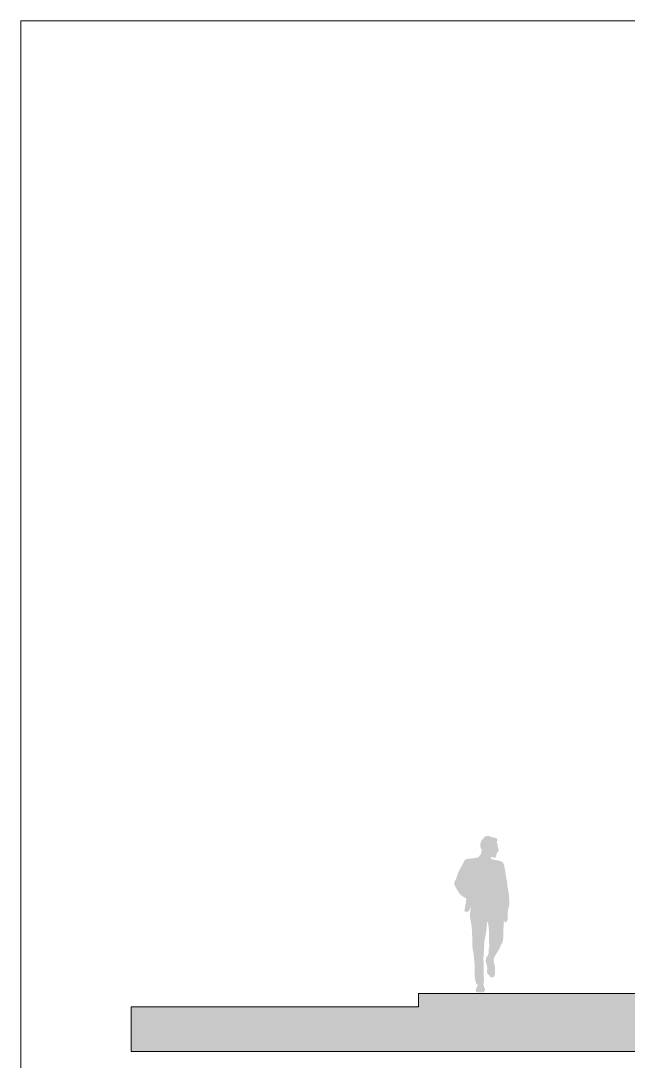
# Model space of a CAD drawing. Header units: metres. Extents: x -686 to 211, y -481 to 125.
# Drawn here: x -297.96 to -291.18, y -331.19 to -319.58 of the extents above; entities that cross this region are included whole.
import ezdxf

# ---------------------------------------------------------------- set-up
doc = ezdxf.new("R2010")
doc.units = ezdxf.units.M
doc.layers.add('FLOATINGWINDOWS', color=2, linetype='Continuous', plot=False)
for name, color, linetype in [('SRAFA', 251, 'Continuous'), ('stafaz', 254, 'Continuous'), ('ZDIVO', 1, 'Continuous')]:
    doc.layers.add(name, color=color, linetype=linetype)

msp = doc.modelspace()

# ---------------------------------------------------------------- hatches: boundary and pattern name
at = {"layer": 'SRAFA', "linetype": 'Continuous', "lineweight": 0}
msp.add_hatch(color=256, dxfattribs=at).paths.add_polyline_path([(-296.732, -330.587), (-296.732, -331.087), (-267.318, -331.087), (-267.318, -330.437), (-293.521, -330.437), (-293.521, -330.587)])
at = {"layer": 'stafaz', "linetype": 'Continuous', "ltscale": 0.001}
msp.add_hatch(color=256, dxfattribs=at).paths.add_polyline_path([(-292.756, -329.636), (-292.746, -329.65), (-292.744, -329.668), (-292.742, -329.683), (-292.74, -329.697), (-292.738, -329.711), (-292.736, -329.727), (-292.735, -329.746), (-292.735, -329.76), (-292.735, -329.774), (-292.735, -329.79), (-292.734, -329.805), (-292.734, -329.819), (-292.736, -329.833), (-292.738, -329.847), (-292.73, -329.861), (-292.737, -329.873), (-292.736, -329.884), (-292.728, -329.9), (-292.735, -329.926), (-292.738, -329.944), (-292.74, -329.957), (-292.74, -329.977), (-292.742, -330.003), (-292.753, -330.019), (-292.765, -330.034), (-292.769, -330.048), (-292.771, -330.067), (-292.771, -330.081), (-292.768, -330.095), (-292.763, -330.111), (-292.757, -330.13), (-292.754, -330.156), (-292.757, -330.18), (-292.757, -330.191), (-292.756, -330.205), (-292.749, -330.219), (-292.738, -330.232), (-292.726, -330.245), (-292.716, -330.256), (-292.703, -330.259), (-292.69, -330.254), (-292.677, -330.25), (-292.672, -330.235), (-292.669, -330.221), (-292.667, -330.205), (-292.667, -330.189), (-292.667, -330.174), (-292.667, -330.16), (-292.669, -330.144), (-292.671, -330.133), (-292.673, -330.121), (-292.678, -330.104), (-292.681, -330.091), (-292.682, -330.072), (-292.683, -330.049), (-292.673, -330.027), (-292.661, -330.008), (-292.653, -329.994), (-292.645, -329.982), (-292.635, -329.965), (-292.625, -329.948), (-292.619, -329.937), (-292.61, -329.918), (-292.604, -329.899), (-292.598, -329.886), (-292.587, -329.877), (-292.583, -329.861), (-292.579, -329.841), (-292.577, -329.827), (-292.576, -329.811), (-292.576, -329.793), (-292.577, -329.77), (-292.576, -329.743), (-292.574, -329.729), (-292.574, -329.714), (-292.573, -329.693), (-292.572, -329.674), (-292.571, -329.653), (-292.569, -329.638), (-292.558, -329.63), (-292.552, -329.651), (-292.543, -329.641), (-292.533, -329.627), (-292.527, -329.613), (-292.526, -329.597), (-292.526, -329.585), (-292.526, -329.569), (-292.526, -329.557), (-292.526, -329.538), (-292.526, -329.526), (-292.522, -329.505), (-292.518, -329.488), (-292.515, -329.473), (-292.512, -329.463), (-292.51, -329.451), (-292.509, -329.435), (-292.508, -329.423), (-292.508, -329.404), (-292.508, -329.393), (-292.51, -329.377), (-292.511, -329.366), (-292.512, -329.352), (-292.514, -329.333), (-292.516, -329.315), (-292.519, -329.301), (-292.521, -329.285), (-292.523, -329.274), (-292.527, -329.254), (-292.529, -329.237), (-292.53, -329.226), (-292.533, -329.205), (-292.535, -329.192), (-292.537, -329.176), (-292.542, -329.156), (-292.544, -329.144), (-292.546, -329.131), (-292.548, -329.115), (-292.55, -329.104), (-292.553, -329.089), (-292.555, -329.073), (-292.556, -329.061), (-292.559, -329.046), (-292.562, -329.031), (-292.565, -329.016), (-292.569, -329.003), (-292.575, -328.986), (-292.586, -328.973), (-292.598, -328.964), (-292.611, -328.959), (-292.626, -328.955), (-292.642, -328.953), (-292.66, -328.949), (-292.673, -328.946), (-292.688, -328.943), (-292.707, -328.938), (-292.717, -328.918), (-292.705, -328.914), (-292.695, -328.918), (-292.68, -328.921), (-292.667, -328.923), (-292.659, -328.911), (-292.656, -328.899), (-292.654, -328.888), (-292.647, -328.877), (-292.644, -328.863), (-292.632, -328.854), (-292.629, -328.84), (-292.629, -328.827), (-292.632, -328.816), (-292.637, -328.805), (-292.638, -328.792), (-292.638, -328.78), (-292.642, -328.768), (-292.649, -328.752), (-292.644, -328.734), (-292.643, -328.722), (-292.645, -328.711), (-292.655, -328.705), (-292.668, -328.699), (-292.679, -328.699), (-292.685, -328.697), (-292.719, -328.689), (-292.73, -328.684), (-292.742, -328.679), (-292.753, -328.679), (-292.764, -328.679), (-292.777, -328.685), (-292.789, -328.696), (-292.802, -328.711), (-292.817, -328.727), (-292.825, -328.744), (-292.829, -328.756), (-292.831, -328.771), (-292.832, -328.782), (-292.832, -328.793), (-292.831, -328.805), (-292.827, -328.817), (-292.816, -328.835), (-292.819, -328.856), (-292.823, -328.871), (-292.825, -328.884), (-292.836, -328.893), (-292.844, -328.904), (-292.853, -328.916), (-292.87, -328.923), (-292.887, -328.925), (-292.901, -328.929), (-292.913, -328.929), (-292.926, -328.93), (-292.94, -328.932), (-292.953, -328.933), (-292.966, -328.935), (-292.979, -328.937), (-292.992, -328.94), (-293.007, -328.95), (-293.016, -328.966), (-293.025, -328.988), (-293.03, -328.998), (-293.041, -329.017), (-293.051, -329.034), (-293.059, -329.048), (-293.067, -329.062), (-293.075, -329.081), (-293.081, -329.094), (-293.085, -329.107), (-293.089, -329.118), (-293.096, -329.138), (-293.104, -329.159), (-293.111, -329.175), (-293.118, -329.189), (-293.124, -329.203), (-293.124, -329.217), (-293.116, -329.235), (-293.106, -329.256), (-293.096, -329.274), (-293.087, -329.287), (-293.079, -329.301), (-293.071, -329.313), (-293.059, -329.329), (-293.045, -329.343), (-293.03, -329.354), (-293.017, -329.362), (-293.006, -329.368), (-292.989, -329.378), (-292.992, -329.412), (-292.994, -329.426), (-292.998, -329.445), (-293.002, -329.463), (-293.004, -329.477), (-293.006, -329.495), (-293.008, -329.506), (-293.01, -329.52), (-292.998, -329.526), (-292.982, -329.525), (-292.971, -329.525), (-292.957, -329.515), (-292.951, -329.504), (-292.945, -329.49), (-292.938, -329.475), (-292.936, -329.461), (-292.932, -329.449), (-292.935, -329.461), (-292.936, -329.472), (-292.938, -329.488), (-292.94, -329.498), (-292.943, -329.516), (-292.946, -329.536), (-292.946, -329.552), (-292.946, -329.564), (-292.946, -329.575), (-292.946, -329.587), (-292.945, -329.601), (-292.943, -329.613), (-292.939, -329.634), (-292.935, -329.652), (-292.933, -329.666), (-292.931, -329.68), (-292.93, -329.693), (-292.928, -329.712), (-292.926, -329.731), (-292.925, -329.751), (-292.924, -329.768), (-292.924, -329.781), (-292.923, -329.792), (-292.923, -329.806), (-292.922, -329.821), (-292.922, -329.842), (-292.922, -329.855), (-292.922, -329.876), (-292.922, -329.896), (-292.921, -329.908), (-292.92, -329.922), (-292.917, -329.943), (-292.916, -329.953), (-292.913, -329.967), (-292.911, -329.978), (-292.909, -329.991), (-292.907, -330.004), (-292.905, -330.018), (-292.903, -330.037), (-292.901, -330.06), (-292.899, -330.077), (-292.898, -330.094), (-292.897, -330.109), (-292.896, -330.124), (-292.895, -330.136), (-292.894, -330.147), (-292.894, -330.168), (-292.894, -330.18), (-292.894, -330.192), (-292.894, -330.213), (-292.894, -330.231), (-292.894, -330.251), (-292.893, -330.262), (-292.89, -330.28), (-292.887, -330.295), (-292.883, -330.309), (-292.882, -330.32), (-292.872, -330.331), (-292.859, -330.348), (-292.871, -330.366), (-292.878, -330.382), (-292.881, -330.396), (-292.883, -330.407), (-292.88, -330.418), (-292.864, -330.426), (-292.85, -330.426), (-292.839, -330.426), (-292.821, -330.426), (-292.804, -330.426), (-292.793, -330.423), (-292.782, -330.41), (-292.778, -330.396), (-292.784, -330.38), (-292.789, -330.367), (-292.793, -330.353), (-292.798, -330.335), (-292.794, -330.313), (-292.793, -330.299), (-292.793, -330.288), (-292.793, -330.277), (-292.793, -330.257), (-292.794, -330.239), (-292.794, -330.221), (-292.794, -330.209), (-292.795, -330.193), (-292.795, -330.175), (-292.796, -330.157), (-292.796, -330.138), (-292.796, -330.117), (-292.796, -330.103), (-292.796, -330.092), (-292.797, -330.071), (-292.797, -330.054), (-292.797, -330.036), (-292.795, -330.017), (-292.795, -329.998), (-292.793, -329.979), (-292.793, -329.966), (-292.791, -329.944), (-292.791, -329.924), (-292.789, -329.9), (-292.789, -329.886), (-292.787, -329.863), (-292.784, -329.845), (-292.782, -329.826), (-292.775, -329.798), (-292.772, -329.778), (-292.769, -329.766), (-292.768, -329.754), (-292.765, -329.741), (-292.764, -329.728), (-292.762, -329.713), (-292.761, -329.702), (-292.76, -329.686), (-292.759, -329.666), (-292.758, -329.654)])

# ---------------------------------------------------------------- linework, layer by layer
at = {"layer": 'FLOATINGWINDOWS', "linetype": 'Continuous', "lineweight": 0}
msp.add_lwpolyline([(-263.174, -319.582), (-297.964, -319.582), (-297.964, -478.882), (-263.174, -478.882)], close=True, dxfattribs=at)
at = {"layer": 'SRAFA', "linetype": 'Continuous', "lineweight": 0, "flags": 128}
msp.add_lwpolyline([(-296.732, -330.587), (-296.732, -331.087), (-267.318, -331.087), (-267.318, -330.437), (-293.521, -330.437), (-293.521, -330.587)], close=True, dxfattribs=at)
at = {"layer": 'ZDIVO', "linetype": 'Continuous', "lineweight": 0}
for p, q in [((-267.309, -330.437), (-293.521, -330.437)), ((-293.521, -330.437), (-293.521, -330.587)), ((-293.521, -330.587), (-296.732, -330.587))]:
    msp.add_line(p, q, dxfattribs=at)

doc.saveas('drawing.dxf')
